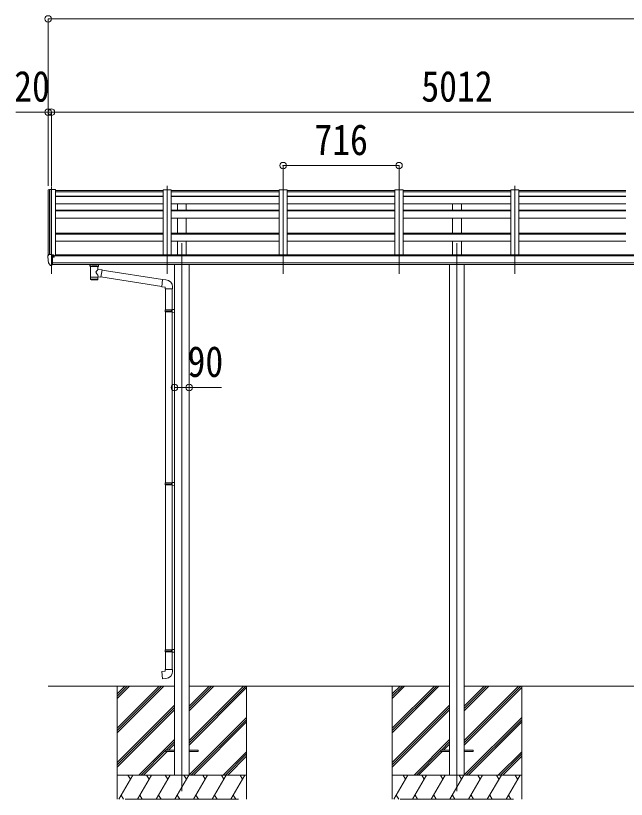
# Model space of a CAD drawing. Units: millimetres at full size, sheet at 1:40; some dimension numbers follow another scale. Extents: x -11181 to 11305, y -7804 to 7716.
# Drawn here: x -1210 to 2563, y -4139 to 706 of the extents above; entities that cross this region are included whole.
import ezdxf
from ezdxf.enums import TextEntityAlignment as Align

# ---------------------------------------------------------------- set-up
doc = ezdxf.new("R2010")
doc.units = ezdxf.units.MM
doc.header["$LTSCALE"] = 40
doc.header["$PDMODE"] = 32
doc.header["$PDSIZE"] = 40
for name, color, linetype, lineweight in [('0-0_0', 7, 'Continuous', 9), ('0-1_本体', 4, 'Continuous', 9), ('0-2_部品', 7, 'Continuous', 9), ('0-8_PARTS2', 2, 'Continuous', 9), ('0-A_寸法', 6, 'Continuous', 9)]:
    doc.layers.add(name, color=color, linetype=linetype, lineweight=lineweight)
doc.styles.add('ＭＳ ゴシック', font='')
doc.styles.get('ＭＳ ゴシック').set_extended_font_data('MS Gothic')

msp = doc.modelspace()

# ---------------------------------------------------------------- linework, layer by layer
at = {"layer": '0-0_0'}
for p, q in [((-1009.55, -3439.43), (-228.75, -3439.43)), ((-583.55, -3439.43), (-583.55, -4139.43)), ((-583.55, -3700.16), (-322.82, -3439.43)), ((-583.55, -3714.3), (-308.67, -3439.43)), ((-583.55, -3728.44), (-294.53, -3439.43)), ((-583.55, -3516.31), (-506.66, -3439.43)), ((-583.55, -3502.17), (-520.81, -3439.43)), ((-583.55, -3488.02), (-534.95, -3439.43)), ((-138.35, -3439.43), (1471.25, -3439.43)), ((-138.35, -3775.45), (197.68, -3439.43)), ((-138.35, -3789.6), (211.83, -3439.43)), ((-138.35, -3591.61), (13.84, -3439.43)), ((-138.35, -3577.47), (-0.31, -3439.43)), ((-138.35, -3563.32), (-14.45, -3439.43)), ((216.45, -3439.43), (216.45, -4139.43)), ((1116.45, -3439.43), (1116.45, -4139.43)), ((1116.45, -3700.16), (1377.18, -3439.43)), ((1116.45, -3714.3), (1391.33, -3439.43)), ((1116.45, -3728.44), (1405.47, -3439.43)), ((1116.45, -3516.31), (1193.34, -3439.43)), ((1116.45, -3502.17), (1179.19, -3439.43)), ((1116.45, -3488.02), (1165.05, -3439.43)), ((1561.65, -3439.43), (3171.25, -3439.43)), ((1561.65, -3775.45), (1897.68, -3439.43)), ((1561.65, -3789.6), (1911.83, -3439.43)), ((1561.65, -3591.61), (1713.84, -3439.43)), ((1561.65, -3577.47), (1699.69, -3439.43)), ((1561.65, -3563.32), (1685.55, -3439.43)), ((1916.45, -3439.43), (1916.45, -4139.43)), ((-138.35, -3803.74), (216.45, -3448.94)), ((1561.65, -3803.74), (1916.45, -3448.94)), ((-583.55, -3912.29), (-228.75, -3557.49)), ((-583.55, -3926.43), (-228.75, -3571.63)), ((1116.45, -3912.29), (1471.25, -3557.49)), ((1116.45, -3926.43), (1471.25, -3571.63)), ((-583.55, -3940.57), (-228.75, -3585.77)), ((-138.35, -3987.59), (216.45, -3632.79)), ((1116.45, -3940.57), (1471.25, -3585.77)), ((1561.65, -3987.59), (1916.45, -3632.79)), ((-126.05, -3989.43), (216.45, -3646.93)), ((-111.9, -3989.43), (216.45, -3661.07)), ((1573.95, -3989.43), (1916.45, -3646.93)), ((1588.1, -3989.43), (1916.45, -3661.07)), ((-448.55, -3989.43), (-228.75, -3769.62)), ((1251.45, -3989.43), (1471.25, -3769.62)), ((-279.9, -3834.92), (-228.75, -3783.76)), ((-265.76, -3834.92), (-228.75, -3797.9)), ((1420.1, -3834.92), (1471.25, -3783.76)), ((1434.24, -3834.92), (1471.25, -3797.9)), ((-434.41, -3989.43), (-283.55, -3838.56)), ((-420.27, -3989.43), (-274.76, -3843.92)), ((71.95, -3989.43), (216.45, -3844.92)), ((86.09, -3989.43), (216.45, -3859.06)), ((100.23, -3989.43), (216.45, -3873.2)), ((1265.59, -3989.43), (1416.45, -3838.56)), ((1279.73, -3989.43), (1425.24, -3843.92)), ((1771.95, -3989.43), (1916.45, -3844.92)), ((1786.09, -3989.43), (1916.45, -3859.06)), ((1800.23, -3989.43), (1916.45, -3873.2)), ((216.45, -3989.43), (-583.55, -3989.43)), ((-573.26, -4139.43), (-486.65, -3989.43)), ((-501.66, -4015.41), (-516.66, -3989.43)), ((-457.79, -4139.43), (-371.18, -3989.43)), ((-386.19, -4015.41), (-401.19, -3989.43)), ((-342.32, -4139.43), (-255.71, -3989.43)), ((-270.72, -4015.41), (-285.72, -3989.43)), ((-226.85, -4139.43), (-140.24, -3989.43)), ((-155.24, -4015.41), (-170.25, -3989.43)), ((-111.38, -4139.43), (-24.77, -3989.43)), ((-39.77, -4015.41), (-54.78, -3989.43)), ((4.09, -4139.43), (90.7, -3989.43)), ((60.7, -3989.43), (75.7, -4015.41)), ((119.56, -4139.43), (206.17, -3989.43)), ((176.17, -3989.43), (191.17, -4015.41)), ((1916.45, -3989.43), (1116.45, -3989.43)), ((1126.74, -4139.43), (1213.35, -3989.43)), ((1198.34, -4015.41), (1183.34, -3989.43)), ((1242.21, -4139.43), (1328.82, -3989.43)), ((1313.81, -4015.41), (1298.81, -3989.43)), ((1357.68, -4139.43), (1444.29, -3989.43)), ((1429.28, -4015.41), (1414.28, -3989.43)), ((1473.15, -4139.43), (1559.76, -3989.43)), ((1544.76, -4015.41), (1529.75, -3989.43)), ((1588.62, -4139.43), (1675.23, -3989.43)), ((1660.23, -4015.41), (1645.22, -3989.43)), ((1704.09, -4139.43), (1790.7, -3989.43)), ((1760.7, -3989.43), (1775.7, -4015.41)), ((1819.56, -4139.43), (1906.17, -3989.43)), ((1876.17, -3989.43), (1891.17, -4015.41)), ((-558.26, -4113.45), (-543.26, -4139.43)), ((-442.79, -4113.45), (-427.79, -4139.43)), ((-327.32, -4113.45), (-312.32, -4139.43)), ((-211.85, -4113.45), (-196.85, -4139.43)), ((-96.38, -4113.45), (-81.38, -4139.43)), ((19.09, -4113.45), (34.09, -4139.43)), ((134.56, -4113.45), (149.56, -4139.43)), ((1141.74, -4113.45), (1156.74, -4139.43)), ((1257.21, -4113.45), (1272.21, -4139.43)), ((1372.68, -4113.45), (1387.68, -4139.43)), ((1488.15, -4113.45), (1503.15, -4139.43)), ((1603.62, -4113.45), (1618.62, -4139.43)), ((1719.09, -4113.45), (1734.09, -4139.43)), ((1834.56, -4113.45), (1849.56, -4139.43)), ((-533.55, -4139.43), (166.45, -4139.43)), ((1166.45, -4139.43), (1866.45, -4139.43))]:
    msp.add_line(p, q, dxfattribs=at)
at = {"layer": '0-1_本体'}
for p, q in [((-1009.54, -370.92), (-1009.55, -776.56)), ((-1008.6, -370.04), (-1000.76, -369.63)), ((-1000.55, -369.71), (-1000.55, -770.02)), ((-1000.47, -369.82), (-999.85, -371.44)), ((-964.55, -369.62), (-964.55, -779.83)), ((-964.55, -382.62), (-298.55, -382.62)), ((-298.55, -370.22), (-298.55, -773.29)), ((-248.55, -370.22), (-298.55, -370.22)), ((-248.55, -370.22), (-248.55, -773.29)), ((-248.55, -382.62), (417.45, -382.62)), ((417.45, -370.22), (417.45, -773.29)), ((467.45, -370.22), (417.45, -370.22)), ((467.45, -370.22), (467.45, -773.29)), ((467.45, -382.62), (1133.45, -382.62)), ((1133.45, -370.22), (1133.45, -773.29)), ((1183.45, -370.22), (1133.45, -370.22)), ((1183.45, -370.22), (1183.45, -773.29)), ((1183.45, -382.62), (1849.45, -382.62)), ((1849.45, -370.22), (1849.45, -773.29)), ((1899.45, -370.22), (1849.45, -370.22)), ((1899.45, -370.22), (1899.45, -773.29)), ((1899.45, -382.62), (2560.53, -382.62)), ((-964.55, -409.29), (-298.55, -409.29)), ((-964.55, -411.91), (-298.55, -411.91)), ((-248.55, -409.29), (417.45, -409.29)), ((-248.55, -411.91), (417.45, -411.91)), ((467.45, -409.29), (1133.45, -409.29)), ((467.45, -411.91), (1133.45, -411.91)), ((1183.45, -409.29), (1849.45, -409.29)), ((1183.45, -411.91), (1849.45, -411.91)), ((1899.45, -409.29), (2560.53, -409.29)), ((1899.45, -411.91), (2560.53, -411.91)), ((-964.55, -456.65), (-298.55, -456.65)), ((-248.55, -456.65), (417.45, -456.65)), ((-211.05, -495.6), (-211.05, -456.92)), ((-156.05, -495.6), (-156.05, -456.92)), ((467.45, -456.65), (1133.45, -456.65)), ((1183.45, -456.65), (1849.45, -456.65)), ((1488.95, -495.6), (1488.95, -456.92)), ((1543.95, -495.6), (1543.95, -456.92)), ((1899.45, -456.65), (2560.53, -456.65)), ((-964.55, -496.32), (-298.55, -496.32)), ((-964.55, -501.69), (-298.55, -501.69)), ((-248.55, -496.32), (417.45, -496.32)), ((-248.55, -501.69), (417.45, -501.69)), ((467.45, -496.32), (1133.45, -496.32)), ((467.45, -501.69), (1133.45, -501.69)), ((1183.45, -496.32), (1849.45, -496.32)), ((1183.45, -501.69), (1849.45, -501.69)), ((1899.45, -496.32), (2560.53, -496.32)), ((1899.45, -501.69), (2560.53, -501.69)), ((-964.55, -545.78), (-298.55, -545.78)), ((-248.55, -545.78), (417.45, -545.78)), ((-211.05, -638.43), (-211.05, -545.78)), ((-156.05, -638.43), (-156.05, -545.78)), ((467.45, -545.78), (1133.45, -545.78)), ((1183.45, -545.78), (1849.45, -545.78)), ((1488.95, -638.43), (1488.95, -545.78)), ((1543.95, -638.43), (1543.95, -545.78)), ((1899.45, -545.78), (2560.53, -545.78)), ((-964.55, -638.43), (-298.55, -638.43)), ((-964.55, -645.33), (-298.55, -645.33)), ((-248.55, -638.43), (417.45, -638.43)), ((-248.55, -645.33), (417.45, -645.33)), ((467.45, -638.43), (1133.45, -638.43)), ((467.45, -645.33), (1133.45, -645.33)), ((1183.45, -638.43), (1849.45, -638.43)), ((1183.45, -645.33), (1849.45, -645.33)), ((1899.45, -638.43), (2560.53, -638.43)), ((1899.45, -645.33), (2560.53, -645.33)), ((-964.55, -688.88), (-298.55, -688.88)), ((-248.55, -688.88), (417.45, -688.88)), ((-211.05, -773.29), (-211.05, -688.88)), ((-156.05, -773.29), (-156.05, -688.88)), ((467.45, -688.88), (1133.45, -688.88)), ((1183.45, -688.88), (1849.45, -688.88)), ((1488.95, -773.29), (1488.95, -688.88)), ((1543.95, -773.29), (1543.95, -688.88)), ((1899.45, -688.88), (2560.53, -688.88)), ((-959.55, -779.83), (-959.55, -773.29)), ((3992.45, -773.29), (-959.55, -773.29)), ((4015.95, -779.83), (-983.05, -779.83)), ((-983.05, -821.34), (4015.95, -821.34)), ((4015.95, -833.27), (-983.05, -833.2)), ((-228.75, -833.36), (-228.75, -3989.44)), ((-138.35, -833.36), (-138.35, -3989.44)), ((1471.25, -833.36), (1471.25, -3989.44)), ((1561.65, -833.36), (1561.65, -3989.44))]:
    msp.add_line(p, q, dxfattribs=at)
msp.add_lwpolyline([(-999.85, -770.02), (-999.85, -369.62), (-964.55, -369.62)], dxfattribs=at)
msp.add_circle((-975.57, -784.93), 3, dxfattribs=at)
for centre, radius, start, end in [((-1008.55, -371.04), 1, 93, 173.32986), ((-1000.75, -369.93), 0.301, 21.06327, 92.86679)]:
    msp.add_arc(centre, radius, start, end, dxfattribs=at)
at = {"layer": '0-2_部品', "color": 4}
for p, q in [((-298.55, -375.72), (-964.55, -375.72)), ((417.45, -375.72), (-248.55, -375.72)), ((1133.45, -375.72), (467.45, -375.72)), ((1849.45, -375.72), (1183.45, -375.72)), ((2560.53, -375.72), (1899.45, -375.72)), ((-283.55, -3834.93), (-283.55, -3843.93)), ((-283.55, -3834.93), (-228.55, -3834.93)), ((-283.55, -3843.93), (-228.55, -3843.93)), ((-138.55, -3834.93), (-83.55, -3834.93)), ((-138.55, -3843.93), (-83.55, -3843.93)), ((-83.55, -3834.93), (-83.55, -3843.93)), ((1416.45, -3834.93), (1416.45, -3843.93)), ((1416.45, -3834.93), (1471.45, -3834.93)), ((1416.45, -3843.93), (1471.45, -3843.93)), ((1561.45, -3834.93), (1616.45, -3834.93)), ((1561.45, -3843.93), (1616.45, -3843.93)), ((1616.45, -3834.93), (1616.45, -3843.93))]:
    msp.add_line(p, q, dxfattribs=at)
at = {"layer": '0-2_部品'}
for p, q in [((-1004.64, -770.6), (-1008.7, -776.41)), ((-989.55, -838.53), (-989.55, -770.03)), ((-988.05, -770.95), (-989.55, -770.95)), ((-988.05, -770.95), (-988.05, -777.12)), ((-978.37, -772.45), (-988.05, -771.73)), ((-988.05, -774.72), (-974.05, -774.78)), ((-977.55, -774.76), (-977.55, -772.86)), ((-1011.55, -779.4), (-1011.55, -780.03)), ((-997.17, -836.72), (-1006.91, -821.34)), ((-983.05, -779.77), (-989.55, -779.37)), ((-978.57, -784.95), (-978.05, -784.95)), ((-978.05, -784.95), (-977.75, -784.95)), ((-973.05, -775.88), (-973.05, -779.84)), ((-991.05, -838.44), (-994.75, -838.21)), ((-991.05, -838.44), (-989.55, -838.53)), ((-989.55, -836.34), (-989.05, -836.34)), ((-989.05, -836.34), (-988.55, -835.34)), ((-983.05, -835.34), (-988.55, -835.34)), ((-751.55, -840.39), (-751.55, -833.22)), ((-747.45, -844.89), (-747.46, -925.18)), ((-701.65, -862.46), (-701.65, -844.88)), ((-676.42, -866.37), (-701.65, -862.46)), ((-697.55, -840.39), (-697.55, -833.22)), ((-676.42, -866.37), (-683.45, -911.63)), ((-302.81, -926.31), (-676.73, -868.31)), ((-701.63, -925.18), (-701.65, -908.55)), ((-701.65, -908.8), (-683.45, -911.63)), ((-306.48, -968.25), (-683.16, -909.81)), ((-281.82, -926.38), (-302.66, -924.55)), ((-286.75, -982.12), (-240.75, -982.12)), ((-284.75, -981.37), (-284.75, -1113.68)), ((-242.75, -981.37), (-242.75, -1111.12)), ((-240.75, -982.12), (-240.75, -971.2)), ((-286.75, -1115.68), (-285.75, -1113.68)), ((-285.75, -1113.68), (-242.75, -1113.68)), ((-247.22, -1115.68), (-247.65, -1113.68)), ((-244.75, -1111.18), (-228.75, -1110.71)), ((-244.75, -1113.18), (-244.75, -1111.18)), ((-244.75, -1113.18), (-242.75, -1113.18)), ((-228.75, -1110.71), (-228.75, -1128.65)), ((-286.75, -1115.68), (-242.75, -1115.68)), ((-286.75, -1115.68), (-286.75, -1123.68)), ((-286.75, -1123.68), (-242.75, -1123.68)), ((-286.75, -1123.68), (-285.75, -1125.68)), ((-285.75, -1125.68), (-242.75, -1125.68)), ((-284.75, -1125.68), (-284.75, -2183.43)), ((-244.75, -1128.18), (-244.75, -1126.18)), ((-244.75, -1128.18), (-228.75, -1128.65)), ((-242.75, -1128.24), (-242.75, -2180.87)), ((-286.75, -2185.43), (-285.75, -2183.43)), ((-286.75, -2185.43), (-242.75, -2185.43)), ((-286.75, -2185.43), (-286.75, -2193.43)), ((-286.75, -2193.43), (-242.75, -2193.43)), ((-286.75, -2193.43), (-285.75, -2195.43)), ((-285.75, -2183.43), (-242.75, -2183.43)), ((-285.75, -2195.43), (-242.75, -2195.43)), ((-284.75, -2195.43), (-284.75, -3215.03)), ((-247.22, -2185.43), (-247.65, -2183.43)), ((-244.75, -2180.93), (-228.75, -2180.45)), ((-244.75, -2182.93), (-244.75, -2180.93)), ((-244.75, -2182.93), (-242.75, -2182.93)), ((-244.75, -2197.93), (-244.75, -2195.93)), ((-244.75, -2197.93), (-228.75, -2198.4)), ((-242.75, -2197.98), (-242.75, -3212.47)), ((-228.75, -2180.45), (-228.75, -2198.4)), ((-286.75, -3217.03), (-285.75, -3215.03)), ((-286.75, -3217.03), (-242.75, -3217.03)), ((-286.75, -3217.03), (-286.75, -3225.03)), ((-286.75, -3225.03), (-242.75, -3225.03)), ((-286.75, -3225.03), (-285.75, -3227.03)), ((-285.75, -3215.03), (-242.75, -3215.03)), ((-285.75, -3227.03), (-242.75, -3227.03)), ((-284.75, -3227.03), (-284.75, -3337.03)), ((-247.22, -3217.03), (-247.65, -3215.03)), ((-244.75, -3212.53), (-228.75, -3212.05)), ((-244.75, -3214.53), (-244.75, -3212.53)), ((-244.75, -3214.53), (-242.75, -3214.53)), ((-244.75, -3229.53), (-244.75, -3227.53)), ((-244.75, -3229.53), (-228.75, -3230)), ((-242.75, -3229.58), (-242.75, -3337.03)), ((-228.75, -3212.05), (-228.75, -3230)), ((-286.75, -3337.03), (-240.75, -3337.03)), ((-286.75, -3347.03), (-286.75, -3337.03)), ((-240.75, -3337.03), (-240.75, -3347.94))]:
    msp.add_line(p, q, dxfattribs=at)
for points in [[(-989.55, -770.03), (-1001.55, -770.03), (-1003.88, -770.18)], [(-978.37, -772.45), (-978.2, -772.47), (-978.05, -772.5), (-977.9, -772.54), (-977.78, -772.59), (-977.68, -772.65), (-977.61, -772.72), (-977.56, -772.79), (-977.55, -772.86)], [(-983.05, -835.34), (-983.05, -777.12), (-988.05, -777.12)], [(-977.75, -783.76), (-977.75, -784.95), (-973.05, -784.95)], [(-973.05, -783.33), (-973.05, -784.95), (-972.57, -784.95)], [(-989.55, -824.64), (-986.38, -824.24), (-983.05, -823.81)], [(-751.51, -840.44), (-751.53, -840.09), (-751.29, -839.13), (-750.76, -838.25), (-749.96, -837.41), (-748.85, -836.61), (-747.45, -835.89)], [(-751.51, -840.33), (-751.53, -840.69), (-751.29, -841.64), (-750.76, -842.53), (-749.96, -843.37), (-748.85, -844.16), (-747.45, -844.89)], [(-701.65, -835.9), (-701.41, -835.99), (-700.06, -836.73), (-698.95, -837.57), (-698.19, -838.44), (-697.73, -839.34), (-697.56, -840.23)], [(-701.65, -844.88), (-701.41, -844.78), (-700.06, -844.05), (-698.95, -843.2), (-698.19, -842.33), (-697.73, -841.44), (-697.56, -840.55)], [(-302.66, -924.55), (-306.67, -970.38), (-286.75, -972.12), (-286.75, -982.12)], [(-244.75, -1126.18), (-242.75, -1126.18), (-242.75, -1113.18)], [(-247.22, -1115.68), (-247.22, -1123.68), (-247.65, -1125.68)], [(-247.22, -2185.43), (-247.22, -2193.43), (-247.65, -2195.43)], [(-244.75, -2195.93), (-242.75, -2195.93), (-242.75, -2182.93)], [(-247.22, -3217.03), (-247.22, -3225.03), (-247.65, -3227.03)], [(-244.75, -3227.53), (-242.75, -3227.53), (-242.75, -3214.53)], [(-281.82, -3392.77), (-302.66, -3394.59), (-306.67, -3348.77), (-286.75, -3347.03)]]:
    msp.add_lwpolyline(points, dxfattribs=at)
for centre, radius, start, end in [((-1003.82, -771.17), 1, 93.5, 145), ((-1008.55, -779.4), 3, 93, 180), ((-819.05, -780.03), 192.49, 180.0008, 192.1233), ((-1004.32, -819.84), 3, 191.83348, 210), ((-975.55, -784.95), 2.5, 151.64236, 180), ((-975.55, -784.95), 2.5, 0, 151.64236), ((-994.57, -835.22), 3, 210, 266.5), ((-734.48, -885.6), 51.38, 92.46126, 104.61963), ((-724.53, -989.74), 155.94, 85.53149, 94.46851), ((-714.59, -885.6), 51.38, 75.38037, 87.53874), ((-285.75, -971.2), 45, 0, 85), ((-285.75, -3347.94), 45, 275, 0)]:
    msp.add_arc(centre, radius, start, end, dxfattribs=at)
for centre, major_axis, ratio, start_param, end_param in [((-974.05, -775.88), (-0.02, 1.1), 0.906239, 4.6917496, 6.2625459), ((-724.55, -846.08), (-22.91, -0.42), 0.072511, 4.711586, 6.2823824), ((-724.52, -844.45), (-22.91, -0.42), 0.072511, 4.711586, 6.2823824), ((-724.57, -844.46), (22.92, -0.42), 0.07247, 0.0008089, 1.5716053), ((-724.57, -846.08), (22.92, -0.42), 0.07247, 0.0008089, 1.5716053), ((-721.99, -884.66), (20.32, 22.25), 0.045535, 4.9756507, 6.2441899), ((-713.55, -840.39), (16, 0), 0.361356, 0, 0.0194874), ((-713.55, -840.39), (16, 0), 0.361356, 6.2636979, 6.2831853), ((-724.55, -912.74), (22.91, 0), 0.122865, 6.2831853, 9.424778), ((-724.55, -882.01), (-22.81, 26.62), 0.234429, 3.1563334, 4.5976381), ((-724.55, -925.18), (22.92, 0), 0.101955, 6.2829723, 9.4248207), ((-724.55, -925.18), (22.92, 0), 0.101955, 3.1415499, 6.2833984)]:
    msp.add_ellipse(centre, major_axis=major_axis, ratio=ratio, start_param=start_param, end_param=end_param, dxfattribs=at)
at = {"layer": '0-8_PARTS2'}
for p, q in [((-989.55, -349.5), (-989.55, -889.36)), ((-273.55, -889.36), (-273.55, -345.52)), ((442.45, -889.36), (442.45, -345.52)), ((1158.45, -889.36), (1158.45, -345.52)), ((1874.45, -889.36), (1874.45, -345.52)), ((-183.55, -700.56), (-183.55, -4089.46)), ((1516.45, -700.56), (1516.45, -4089.46))]:
    msp.add_line(p, q, dxfattribs=at)
at = {"layer": '0-A_寸法'}
for p, q in [((-1009.54, 685.94), (-1009.54, 109.14)), ((-1009.54, 685.94), (9054.45, 685.94)), ((-1009.54, 109.14), (-1209.54, 109.14)), ((-1009.54, 109.14), (-1009.54, -345.52)), ((-989.55, 109.14), (-1009.54, 109.14)), ((-989.55, 109.14), (-989.55, -345.52)), ((-989.55, 109.14), (4022.45, 109.14)), ((-989.55, 109.14), (-989.55, -345.52)), ((442.45, -221), (442.45, -345.52)), ((442.45, -221), (1158.45, -221)), ((1158.45, -221), (1158.45, -345.52)), ((-228.75, -1592.8), (-138.35, -1592.8)), ((-138.35, -1592.8), (61.65, -1592.8))]:
    msp.add_line(p, q, dxfattribs=at)
for p in [(-1009.54, 685.94), (-1009.54, 109.14), (-989.55, 109.14), (442.45, -221), (1158.45, -221), (-228.75, -1592.8), (-138.35, -1592.8)]:
    msp.add_point(p, dxfattribs=at)

# ---------------------------------------------------------------- texts
at = {"layer": '0-A_寸法', "color": 7, "style": 'ＭＳ ゴシック', "width": 0.85}
for s, p in [('20', (-1219.54, 117.14)), ('5012', (1296.45, 117.14)), ('716', (635.45, -213)), ('90', (-148.35, -1584.8))]:
    msp.add_text(s, height=190.6, dxfattribs=at).set_placement(p, align=Align.BOTTOM_LEFT)

doc.saveas('drawing.dxf')
